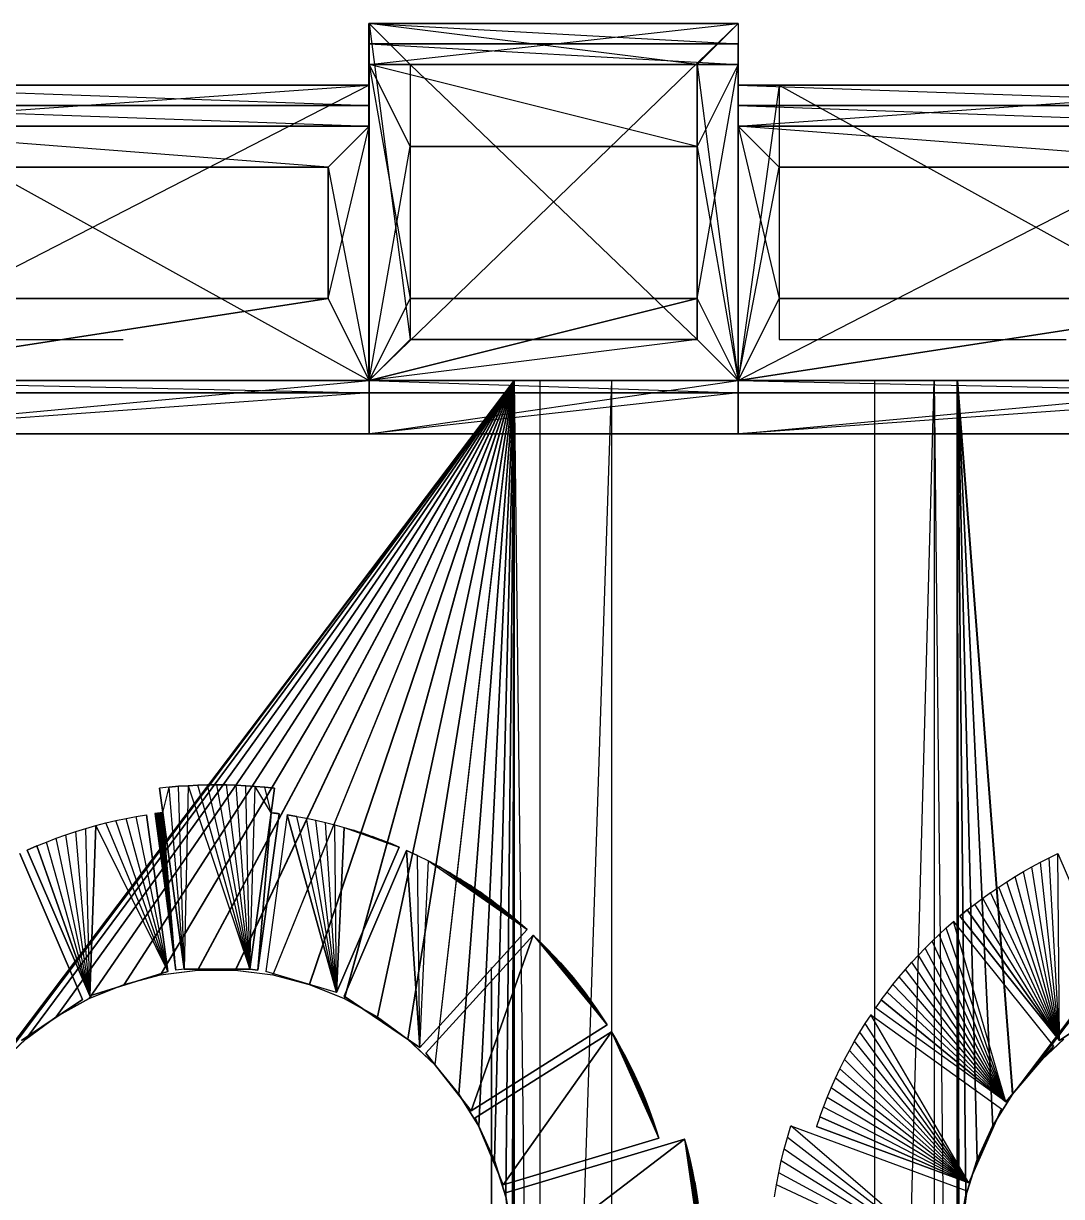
# Model space of a CAD drawing. Extents: x -41 to 47, y -35.8 to 51.3.
# Drawn here: x -3.392 to -0.862, y 44.107 to 46.965 of the extents above; entities that cross this region are included whole.
import ezdxf

# ---------------------------------------------------------------- set-up
doc = ezdxf.new("R2010")
doc.units = 0
doc.header["$MEASUREMENT"] = 0
doc.layers.add('PYDXF', color=8, linetype='CONTINUOUS')

msp = doc.modelspace()

# ---------------------------------------------------------------- linework, layer by layer
at = {"layer": 'PYDXF'}
for p, q in [((-1.6508, 46.9654), (-2.5503, 46.9654)), ((-2.5503, 46.0954), (-2.5503, 46.9654)), ((-2.5503, 46.0954), (-1.6508, 46.9654)), ((-2.5499, 46.9654), (-2.5503, 46.0954)), ((-2.5503, 46.9654), (-2.5499, 46.9654)), ((-1.6504, 46.9654), (-2.5499, 46.9654)), ((-2.5498, 46.9654), (-2.5499, 46.9154)), ((-2.5499, 46.8654), (-2.5499, 46.9654)), ((-2.5499, 46.8654), (-1.6504, 46.9654)), ((-2.5499, 46.9154), (-2.5499, 46.9654)), ((-2.5499, 46.9654), (-2.45, 46.1954)), ((-1.7504, 46.8654), (-2.5499, 46.9654)), ((-2.5499, 46.9654), (-1.6504, 46.9654)), ((-2.5499, 46.9654), (-2.5499, 46.0954)), ((-2.5499, 46.9654), (-2.45, 46.8654)), ((-1.6508, 46.9654), (-2.5499, 46.9654)), ((-2.5498, 46.9654), (-1.6503, 46.9654)), ((-2.5498, 46.9654), (-1.6503, 46.9154)), ((-1.6504, 46.9654), (-1.7504, 46.8654)), ((-1.6508, 46.9654), (-1.6508, 46.0954)), ((-1.6508, 46.9654), (-1.6504, 46.9654)), ((-1.6508, 46.9654), (-1.6504, 46.0954)), ((-1.6504, 46.9654), (-1.6504, 46.8654)), ((-1.6504, 46.9654), (-1.6504, 46.0954)), ((-1.6503, 46.9654), (-1.6503, 46.9154)), ((-2.5499, 46.9154), (-1.6503, 46.8654)), ((-2.5499, 46.9154), (-1.6503, 46.9154)), ((-2.5499, 46.9154), (-2.5499, 46.8654)), ((-1.6503, 46.9154), (-2.5498, 46.9154)), ((-1.6503, 46.8654), (-1.6503, 46.9154)), ((-2.5499, 46.8654), (-1.6504, 46.8654)), ((-1.6503, 46.8654), (-2.5499, 46.8654)), ((-2.45, 46.6654), (-2.5499, 46.8654)), ((-2.5499, 46.8654), (-2.5499, 46.0954)), ((-2.5499, 46.8654), (-2.45, 46.2954)), ((-2.5499, 46.8654), (-2.45, 46.6654)), ((-1.7504, 46.6654), (-2.5499, 46.8654)), ((-2.5499, 46.0954), (-2.5499, 46.8654)), ((-2.45, 46.8654), (-1.7504, 46.1954)), ((-2.45, 46.8654), (-1.7504, 46.8654)), ((-2.45, 46.8654), (-2.45, 46.1954)), ((-1.7504, 46.8654), (-2.45, 46.8654)), ((-1.7504, 46.1954), (-1.7504, 46.8654)), ((-1.7504, 46.8654), (-1.7504, 46.1954)), ((-1.7504, 46.8654), (-1.6504, 46.0954)), ((-1.7504, 46.2954), (-1.6504, 46.8654)), ((-1.6504, 46.8654), (-1.7503, 46.6654)), ((-1.6504, 46.8654), (-1.6504, 46.0954)), ((-1.6504, 46.0954), (-1.6504, 46.8654)), ((-2.5503, 46.8154), (-3.9496, 46.8154)), ((-3.9496, 46.0954), (-2.5503, 46.8154)), ((-2.5499, 46.8154), (-3.9492, 46.8154)), ((-3.9492, 46.7154), (-2.5499, 46.8154)), ((-2.5503, 46.8154), (-3.9492, 46.8154)), ((-3.9491, 46.8154), (-2.5498, 46.8154)), ((-3.9491, 46.8154), (-2.5498, 46.7654)), ((-3.8492, 46.8154), (-2.5499, 46.8154)), ((-3.8492, 46.8154), (-2.5499, 46.0954)), ((-2.5503, 46.8154), (-3.8492, 46.8154)), ((-2.5503, 46.8154), (-2.5503, 46.0954)), ((-2.5503, 46.8154), (-2.5499, 46.0954)), ((-2.5499, 46.8154), (-2.5503, 46.8154)), ((-2.5499, 46.8154), (-2.5499, 46.7154)), ((-2.5499, 46.0954), (-2.5499, 46.8154)), ((-2.5498, 46.8154), (-2.5498, 46.7654)), ((-0.2516, 46.8154), (-1.6508, 46.8154)), ((-1.6508, 46.0954), (-1.6508, 46.8154)), ((-1.6508, 46.0954), (-0.2516, 46.8154)), ((-1.6508, 46.8154), (-1.6504, 46.8154)), ((-1.6504, 46.8154), (-1.6508, 46.0954)), ((-0.2511, 46.8154), (-1.6504, 46.8154)), ((-1.6504, 46.7154), (-1.6504, 46.8154)), ((-1.6504, 46.7154), (-0.2511, 46.8154)), ((-1.5504, 46.8154), (-1.6504, 46.0954)), ((-1.6504, 46.8154), (-1.6504, 46.0954)), ((-1.5504, 46.8154), (-1.6504, 46.8154)), ((-0.2516, 46.8154), (-1.6504, 46.8154)), ((-1.6503, 46.7654), (-1.6504, 46.8154)), ((-1.6503, 46.8154), (-1.6503, 46.7654)), ((-1.6503, 46.8154), (-0.2511, 46.8154)), ((-1.6503, 46.8154), (-0.2511, 46.7654)), ((-1.5504, 46.8154), (-1.5504, 46.1954)), ((-1.5504, 46.8154), (-0.2511, 46.8154)), ((-1.5504, 46.8154), (-0.2511, 46.0954)), ((-0.2516, 46.8154), (-1.5504, 46.8154)), ((-3.9491, 46.7654), (-2.5499, 46.7154)), ((-3.9491, 46.7654), (-2.5498, 46.7654)), ((-2.5498, 46.7654), (-3.9491, 46.7654)), ((-2.5499, 46.7154), (-2.5499, 46.7654)), ((-1.6503, 46.7654), (-0.2511, 46.7154)), ((-1.6503, 46.7654), (-0.2511, 46.7654)), ((-1.6503, 46.7654), (-1.6503, 46.7154)), ((-0.2511, 46.7654), (-1.6503, 46.7654)), ((-3.9492, 46.7154), (-2.5499, 46.7154)), ((-2.6499, 46.6154), (-3.9492, 46.7154)), ((-2.5499, 46.7154), (-3.9491, 46.7154)), ((-2.5499, 46.7154), (-2.6499, 46.6154)), ((-2.6499, 46.2954), (-2.5499, 46.7154)), ((-2.5499, 46.7154), (-2.5499, 46.0954)), ((-2.5499, 46.0954), (-2.5499, 46.7154)), ((-0.2512, 46.7154), (-1.6504, 46.7154)), ((-1.6504, 46.7154), (-0.2512, 46.7154)), ((-1.5505, 46.6154), (-1.6504, 46.7154)), ((-1.6504, 46.7154), (-1.6504, 46.0954)), ((-1.6504, 46.7154), (-1.5505, 46.2954)), ((-1.6504, 46.7154), (-1.5505, 46.6154)), ((-0.3511, 46.6154), (-1.6504, 46.7154)), ((-1.6504, 46.0954), (-1.6504, 46.7154)), ((-2.5499, 46.0954), (-2.45, 46.6654)), ((-2.45, 46.6654), (-2.45, 46.2954)), ((-1.7504, 46.6654), (-2.45, 46.6654)), ((-2.45, 46.6654), (-1.7503, 46.6654)), ((-1.7503, 46.6654), (-1.7504, 46.2954)), ((-1.7504, 46.2954), (-1.7504, 46.6654)), ((-1.7503, 46.6654), (-1.6504, 46.0954)), ((-2.6499, 46.6154), (-3.8492, 46.6154)), ((-3.8492, 46.6154), (-2.6499, 46.6154)), ((-2.6499, 46.6154), (-2.6499, 46.2954)), ((-2.6499, 46.2954), (-2.6499, 46.6154)), ((-2.6499, 46.6154), (-2.5499, 46.0954)), ((-1.6504, 46.0954), (-1.5505, 46.6154)), ((-1.5505, 46.6154), (-1.5505, 46.2954)), ((-0.3511, 46.6154), (-1.5505, 46.6154)), ((-1.5505, 46.6154), (-0.3511, 46.6154)), ((-2.6499, 46.2954), (-3.9492, 46.0954)), ((-3.9492, 46.0954), (-2.6499, 46.2954)), ((-2.6499, 46.2954), (-3.8492, 46.2954)), ((-3.8492, 46.2954), (-2.6499, 46.2954)), ((-2.5499, 46.0954), (-2.6499, 46.2954)), ((-2.6499, 46.2954), (-2.5499, 46.0954)), ((-2.5499, 46.0954), (-1.7503, 46.2954)), ((-1.7504, 46.2954), (-2.5499, 46.0954)), ((-2.45, 46.2954), (-2.5499, 46.0954)), ((-2.5499, 46.0954), (-2.45, 46.2954)), ((-2.45, 46.2954), (-1.7504, 46.2954)), ((-1.7503, 46.2954), (-2.45, 46.2954)), ((-1.7504, 46.2954), (-1.6504, 46.0954)), ((-1.6504, 46.0954), (-0.3511, 46.2954)), ((-0.3511, 46.2954), (-1.6504, 46.0954)), ((-1.5505, 46.2954), (-1.6504, 46.0954)), ((-1.6504, 46.0954), (-1.5505, 46.2954)), ((-0.3511, 46.2954), (-1.5505, 46.2954)), ((-1.5505, 46.2954), (-0.3511, 46.2954)), ((-3.8492, 46.1954), (-3.1496, 46.1954)), ((-2.45, 46.1954), (-2.5499, 46.0954)), ((-1.7504, 46.1954), (-2.5499, 46.0954)), ((-1.7504, 46.1954), (-2.45, 46.1954)), ((-2.45, 46.1954), (-1.7504, 46.1954)), ((-1.6504, 46.0954), (-1.7504, 46.1954)), ((-1.5504, 46.1954), (-0.8508, 46.1954)), ((-3.9496, 46.0954), (-2.5503, 46.0954)), ((-3.9496, 46.0954), (-2.5499, 46.0954)), ((-2.5499, 46.0954), (-3.9492, 46.0954)), ((-3.9492, 46.0954), (-2.5499, 46.0954)), ((-3.9492, 45.9654), (-2.5499, 46.0954)), ((-3.9491, 46.0954), (-2.5498, 46.0654)), ((-3.647, 46.0954), (-2.197, 46.0954)), ((-3.6463, 46.0954), (-2.1963, 46.0954)), ((-3.6463, 46.0954), (-2.197, 46.0954)), ((-2.197, 46.0954), (-3.5119, 44.3564)), ((-3.5112, 44.3564), (-2.1963, 46.0954)), ((-2.197, 46.0954), (-3.4539, 44.4276)), ((-2.1963, 46.0954), (-3.4532, 44.4276)), ((-2.197, 46.0954), (-3.3874, 44.4909)), ((-2.1963, 46.0954), (-3.3867, 44.4909)), ((-2.197, 46.0954), (-3.3134, 44.5452)), ((-2.1963, 46.0954), (-3.3127, 44.5452)), ((-2.197, 46.0954), (-3.2331, 44.5898)), ((-2.1963, 46.0954), (-3.2324, 44.5898)), ((-2.197, 46.0954), (-3.1478, 44.6239)), ((-2.1963, 46.0954), (-3.1472, 44.6239)), ((-2.197, 46.0954), (-3.059, 44.6469)), ((-2.1963, 46.0954), (-3.0583, 44.6469)), ((-2.197, 46.0954), (-2.9679, 44.6585)), ((-2.1963, 46.0954), (-2.9672, 44.6585)), ((-2.197, 46.0954), (-2.8761, 44.6585)), ((-2.1963, 46.0954), (-2.8754, 44.6585)), ((-2.197, 46.0954), (-2.785, 44.6469)), ((-2.1963, 46.0954), (-2.7843, 44.6469)), ((-2.197, 46.0954), (-2.6961, 44.6239)), ((-2.1963, 46.0954), (-2.6955, 44.6239)), ((-2.197, 46.0954), (-2.6108, 44.5898)), ((-2.1963, 46.0954), (-2.6102, 44.5898)), ((-2.5503, 46.0954), (-1.6508, 46.0954)), ((-2.5503, 46.0954), (-2.5499, 46.0954)), ((-2.5503, 46.0954), (-1.6504, 46.0954)), ((-2.5499, 46.0954), (-2.5503, 46.0954)), ((-1.6504, 46.0954), (-2.5499, 46.0954)), ((-2.5499, 46.0954), (-2.5498, 46.0654)), ((-2.5499, 46.0954), (-2.5499, 45.9654)), ((-2.5499, 46.0954), (-1.6504, 46.0954)), ((-2.5499, 46.0954), (-1.6503, 46.0654)), ((-2.5499, 45.9654), (-1.6504, 46.0954)), ((-2.5499, 45.9654), (-2.5499, 46.0954)), ((-2.5498, 46.0654), (-2.5498, 46.0954)), ((-2.197, 46.0954), (-2.5306, 44.5452)), ((-2.1963, 46.0954), (-2.5299, 44.5452)), ((-2.197, 46.0954), (-2.4566, 44.4909)), ((-2.1963, 46.0954), (-2.4559, 44.4909)), ((-2.197, 46.0954), (-2.3901, 44.4276)), ((-2.1963, 46.0954), (-2.3894, 44.4276)), ((-2.197, 46.0954), (-2.332, 44.3564)), ((-2.1963, 46.0954), (-2.3314, 44.3564)), ((-2.197, 46.0954), (-2.2835, 44.2785)), ((-2.1963, 46.0954), (-2.2828, 44.2785)), ((-2.197, 46.0954), (-2.2452, 44.1951)), ((-2.1963, 46.0954), (-2.2445, 44.1951)), ((-2.197, 46.0954), (-2.2177, 44.1074)), ((-2.1963, 46.0954), (-2.2171, 44.1074)), ((-2.197, 46.0954), (-2.2016, 44.0171)), ((-2.1963, 46.0954), (-2.2009, 44.0171)), ((-2.197, 46.0954), (-2.197, 43.9254)), ((-2.197, 46.0954), (-2.1963, 46.0954)), ((-2.197, 46.0954), (-2.1963, 43.9254)), ((-2.1963, 46.0954), (-2.1963, 43.9254)), ((-1.1162, 46.0954), (-2.1962, 46.0954)), ((-2.1962, 46.0954), (-2.1962, 40.7954)), ((-2.1962, 46.0954), (-2.134, 46.0954)), ((-2.1962, 40.7954), (-2.1962, 46.0954)), ((-2.1962, 46.0954), (-2.134, 40.7954)), ((-1.9595, 46.0954), (-2.134, 46.0954)), ((-2.134, 46.0954), (-2.134, 40.7954)), ((-1.1162, 46.0954), (-2.134, 46.0954)), ((-1.9595, 46.0954), (-2.134, 40.7954)), ((-1.9595, 46.0954), (-1.3178, 46.0954)), ((-1.9595, 46.0954), (-1.9595, 40.7954)), ((-1.1162, 46.0954), (-1.9595, 46.0954)), ((-1.6508, 46.0954), (-0.2516, 46.0954)), ((-1.6508, 46.0954), (-1.6504, 46.0954)), ((-1.6508, 46.0954), (-0.2511, 46.0954)), ((-1.6504, 46.0954), (-1.6508, 46.0954)), ((-0.2512, 46.0954), (-1.6504, 46.0954)), ((-1.6504, 46.0954), (-1.6503, 46.0654)), ((-1.6504, 46.0954), (-1.6504, 45.9654)), ((-1.6504, 46.0954), (-0.2512, 46.0954)), ((-0.2511, 46.0954), (-1.6504, 46.0954)), ((-1.6504, 45.9654), (-0.2511, 46.0954)), ((-1.6504, 45.9654), (-1.6504, 46.0954)), ((-1.6503, 46.0654), (-1.6503, 46.0954)), ((-1.6503, 46.0954), (-0.2511, 46.0654)), ((-1.6503, 46.0954), (-0.2511, 46.0954)), ((-1.3178, 40.7954), (-1.3178, 46.0954)), ((-1.1726, 46.0954), (-1.3178, 46.0954)), ((-1.1162, 46.0954), (-1.3178, 46.0954)), ((-1.3178, 40.7954), (-1.1726, 46.0954)), ((-1.1726, 46.0954), (-1.1162, 46.0954)), ((-1.1162, 46.0954), (-1.1726, 46.0954)), ((-1.1726, 46.0954), (-1.1162, 40.7954)), ((-1.1726, 46.0954), (-1.1726, 40.7954)), ((-1.117, 43.9254), (-1.117, 46.0954)), ((-1.117, 46.0954), (0.333, 46.0954)), ((-1.117, 46.0954), (-1.1124, 44.0171)), ((-1.117, 46.0954), (-1.1163, 46.0954)), ((-1.1163, 46.0954), (-1.117, 43.9254)), ((-1.117, 46.0954), (-1.0305, 44.2785)), ((-1.117, 46.0954), (-1.0962, 44.1074)), ((-1.117, 46.0954), (-1.0688, 44.1951)), ((-0.9819, 44.3564), (-1.117, 46.0954)), ((-1.1163, 46.0954), (-1.1163, 43.9254)), ((-1.1117, 44.0171), (-1.1163, 46.0954)), ((-1.1163, 46.0954), (-1.0681, 44.1951)), ((-1.1163, 46.0954), (-1.0956, 44.1074)), ((-1.1163, 46.0954), (-0.9813, 44.3564)), ((-1.1163, 46.0954), (-1.0298, 44.2785)), ((-1.1163, 46.0954), (0.3337, 46.0954)), ((-1.1163, 46.0954), (0.333, 46.0954)), ((-1.1162, 46.0954), (-1.1162, 40.7954)), ((-1.1162, 40.7954), (-1.1162, 46.0954)), ((0.333, 46.0954), (-0.9819, 44.3564)), ((-0.9813, 44.3564), (0.3337, 46.0954)), ((0.333, 46.0954), (-0.9239, 44.4276)), ((0.3337, 46.0954), (-0.9233, 44.4276)), ((-3.9491, 46.0654), (-2.5499, 46.0654)), ((-2.5499, 46.0654), (-3.9491, 45.9654)), ((-2.5498, 46.0654), (-3.9491, 46.0654)), ((-2.5499, 45.9654), (-2.5499, 46.0654)), ((-2.5499, 46.0654), (-1.6504, 46.0654)), ((-1.6504, 46.0654), (-2.5499, 45.9654)), ((-2.5499, 46.0654), (-2.5499, 45.9654)), ((-1.6503, 46.0654), (-2.5499, 46.0654)), ((-1.6504, 45.9654), (-1.6504, 46.0654)), ((-1.6504, 46.0654), (-0.2511, 46.0654)), ((-0.2511, 46.0654), (-1.6504, 45.9654)), ((-1.6504, 46.0654), (-1.6504, 45.9654)), ((-0.2511, 46.0654), (-1.6503, 46.0654)), ((-2.5499, 45.9654), (-3.9492, 45.9654)), ((-3.9491, 45.9654), (-2.5499, 45.9654)), ((-1.6504, 45.9654), (-2.5499, 45.9654)), ((-2.5499, 45.9654), (-1.6504, 45.9654)), ((-0.2511, 45.9654), (-1.6504, 45.9654)), ((-1.6504, 45.9654), (-0.2511, 45.9654)), ((-3.0374, 45.1045), (-3.0607, 45.102)), ((-3.0526, 45.0425), (-3.0374, 45.1045)), ((-3.0142, 45.1066), (-3.0375, 45.1045)), ((-3.0374, 45.1045), (-3.0142, 45.1066)), ((-3.0009, 44.661), (-3.0374, 45.1045)), ((-3.0142, 45.1066), (-2.9908, 45.1082)), ((-2.9909, 45.1082), (-3.0142, 45.1066)), ((-3.0009, 44.661), (-3.0142, 45.1066)), ((-2.9908, 45.1082), (-3.0009, 44.661)), ((-2.9675, 45.1093), (-2.9909, 45.1082)), ((-2.9908, 45.1082), (-2.9675, 45.1093)), ((-2.9908, 45.1082), (-2.841, 44.661)), ((-2.9675, 45.1093), (-2.9441, 45.11)), ((-2.9442, 45.11), (-2.9675, 45.1093)), ((-2.841, 44.661), (-2.9675, 45.1093)), ((-2.9208, 45.1102), (-2.9442, 45.11)), ((-2.9441, 45.11), (-2.9207, 45.1102)), ((-2.841, 44.661), (-2.9441, 45.11)), ((-2.8974, 45.11), (-2.9208, 45.1102)), ((-2.9207, 45.1102), (-2.8974, 45.11)), ((-2.841, 44.661), (-2.9207, 45.1102)), ((-2.874, 45.1093), (-2.8974, 45.11)), ((-2.8974, 45.11), (-2.874, 45.1093)), ((-2.841, 44.661), (-2.8974, 45.11)), ((-2.8507, 45.1081), (-2.874, 45.1093)), ((-2.874, 45.1093), (-2.8506, 45.1081)), ((-2.841, 44.661), (-2.874, 45.1093)), ((-2.8274, 45.1065), (-2.8507, 45.1081)), ((-2.8506, 45.1081), (-2.8273, 45.1065)), ((-2.841, 44.661), (-2.8506, 45.1081)), ((-2.841, 44.661), (-2.8273, 45.1065)), ((-2.8041, 45.1044), (-2.8274, 45.1065)), ((-2.8273, 45.1065), (-2.804, 45.1044)), ((-2.7889, 45.0424), (-2.8273, 45.1065)), ((-2.7808, 45.1019), (-2.8041, 45.1044)), ((-2.804, 45.1044), (-2.7808, 45.1019)), ((-2.7889, 45.0424), (-2.804, 45.1044)), ((-3.0607, 45.1022), (-3.0607, 45.102)), ((-3.0526, 45.0425), (-3.0607, 45.102)), ((-3.0607, 45.102), (-3.0527, 45.0425)), ((-2.7808, 45.1019), (-2.7889, 45.0424)), ((-2.7889, 45.0424), (-2.7808, 45.1019)), ((-2.7808, 45.1021), (-2.7808, 45.1019)), ((-3.1917, 45.0173), (-3.167, 45.0231)), ((-3.167, 45.0231), (-3.1422, 45.0283)), ((-3.0405, 44.6555), (-3.167, 45.0231)), ((-3.1422, 45.0283), (-3.1173, 45.033)), ((-3.0405, 44.6555), (-3.1422, 45.0283)), ((-3.1173, 45.033), (-3.0923, 45.0372)), ((-3.0405, 44.6555), (-3.1173, 45.033)), ((-3.0923, 45.0374), (-3.0923, 45.0372)), ((-3.0405, 44.6555), (-3.0923, 45.0372)), ((-3.0923, 45.0372), (-3.0405, 44.6555)), ((-3.0708, 45.0403), (-3.0725, 45.04)), ((-3.0725, 45.04), (-3.0207, 44.6586)), ((-3.0692, 45.0405), (-3.0708, 45.0403)), ((-3.0708, 45.0403), (-3.0692, 45.0405)), ((-3.0207, 44.6586), (-3.0708, 45.0403)), ((-3.0675, 45.0407), (-3.0692, 45.0405)), ((-3.0692, 45.0405), (-3.0675, 45.0407)), ((-3.0207, 44.6586), (-3.0692, 45.0405)), ((-3.0659, 45.0409), (-3.0675, 45.0407)), ((-3.0675, 45.0407), (-3.0659, 45.0409)), ((-3.0207, 44.6586), (-3.0675, 45.0407)), ((-3.0642, 45.0411), (-3.0659, 45.0409)), ((-3.0659, 45.0409), (-3.0642, 45.0411)), ((-3.0207, 44.6586), (-3.0659, 45.0409)), ((-3.0626, 45.0413), (-3.0642, 45.0411)), ((-3.0642, 45.0411), (-3.0626, 45.0413)), ((-3.0207, 44.6586), (-3.0642, 45.0411)), ((-3.0626, 45.0413), (-3.0609, 45.0415)), ((-3.0609, 45.0415), (-3.0626, 45.0413)), ((-3.0207, 44.6586), (-3.0626, 45.0413)), ((-3.0593, 45.0418), (-3.0609, 45.0415)), ((-3.0609, 45.0415), (-3.0593, 45.0418)), ((-3.0207, 44.6586), (-3.0609, 45.0415)), ((-3.0593, 45.0418), (-3.0576, 45.042)), ((-3.0576, 45.042), (-3.0593, 45.0418)), ((-3.0207, 44.6586), (-3.0593, 45.0418)), ((-3.0576, 45.042), (-3.0559, 45.0422)), ((-3.056, 45.0422), (-3.0576, 45.042)), ((-3.0207, 44.6586), (-3.0576, 45.042)), ((-3.0543, 45.0424), (-3.056, 45.0422)), ((-3.0559, 45.0422), (-3.0543, 45.0424)), ((-3.0207, 44.6586), (-3.0559, 45.0422)), ((-3.0527, 45.0425), (-3.0543, 45.0424)), ((-3.0543, 45.0424), (-3.0527, 45.0425)), ((-3.0207, 44.6586), (-3.0543, 45.0424)), ((-3.0526, 45.0425), (-3.0009, 44.661)), ((-3.0009, 44.661), (-3.0526, 45.0425)), ((-3.0207, 44.6586), (-3.0526, 45.0425)), ((-2.789, 45.0424), (-2.841, 44.661)), ((-2.841, 44.661), (-2.7889, 45.0424)), ((-2.789, 45.0424), (-2.8212, 44.6585)), ((-2.8212, 44.6585), (-2.7889, 45.0424)), ((-2.8212, 44.6585), (-2.7691, 45.0399)), ((-2.7691, 45.0399), (-2.8212, 44.6585)), ((-2.7493, 45.037), (-2.8014, 44.6554)), ((-2.789, 45.0424), (-2.7691, 45.0399)), ((-2.7889, 45.0424), (-2.7873, 45.0422)), ((-2.7873, 45.0422), (-2.7856, 45.042)), ((-2.7691, 45.0399), (-2.7873, 45.0422)), ((-2.7856, 45.042), (-2.784, 45.0418)), ((-2.7691, 45.0399), (-2.7856, 45.042)), ((-2.784, 45.0418), (-2.7823, 45.0416)), ((-2.7691, 45.0399), (-2.784, 45.0418)), ((-2.7823, 45.0416), (-2.7807, 45.0414)), ((-2.7691, 45.0399), (-2.7823, 45.0416)), ((-2.7807, 45.0414), (-2.779, 45.0412)), ((-2.7691, 45.0399), (-2.7807, 45.0414)), ((-2.7691, 45.0399), (-2.779, 45.0412)), ((-2.779, 45.0412), (-2.7774, 45.041)), ((-2.7691, 45.0399), (-2.7774, 45.041)), ((-2.7774, 45.041), (-2.7757, 45.0408)), ((-2.7691, 45.0399), (-2.7757, 45.0408)), ((-2.7757, 45.0408), (-2.774, 45.0406)), ((-2.7691, 45.0399), (-2.7741, 45.0406)), ((-2.7741, 45.0406), (-2.7724, 45.0403)), ((-2.7724, 45.0403), (-2.7708, 45.0401)), ((-2.7691, 45.0399), (-2.7724, 45.0403)), ((-2.7691, 45.0399), (-2.7708, 45.0401)), ((-2.7707, 45.0401), (-2.7691, 45.0399)), ((-2.7493, 45.037), (-2.6294, 44.604)), ((-2.7493, 45.037), (-2.726, 45.0332)), ((-2.6293, 44.604), (-2.7493, 45.037)), ((-2.7259, 45.0332), (-2.7493, 45.037)), ((-2.726, 45.0332), (-2.7027, 45.0288)), ((-2.6294, 44.604), (-2.726, 45.0332)), ((-2.7027, 45.0288), (-2.6795, 45.0239)), ((-2.6294, 44.604), (-2.7027, 45.0288)), ((-2.6795, 45.0239), (-2.6564, 45.0186)), ((-2.6294, 44.604), (-2.6795, 45.0239)), ((-2.6294, 44.604), (-2.6564, 45.0186)), ((-2.6564, 45.0186), (-2.6334, 45.0128)), ((-3.2889, 44.9885), (-3.2649, 44.9965)), ((-3.2649, 44.9965), (-3.2407, 45.004)), ((-3.2308, 44.596), (-3.2649, 44.9965)), ((-3.2308, 44.596), (-3.2407, 45.004)), ((-3.2406, 45.004), (-3.2162, 45.0109)), ((-3.2308, 44.596), (-3.2163, 45.0109)), ((-3.2162, 45.0109), (-3.2308, 44.596)), ((-3.2163, 45.0109), (-3.1917, 45.0173)), ((-3.2163, 45.0109), (-3.0405, 44.6555)), ((-3.0405, 44.6555), (-3.1917, 45.0173)), ((-2.6334, 45.0128), (-2.6106, 45.0065)), ((-2.6294, 44.604), (-2.6334, 45.0128)), ((-2.6294, 44.604), (-2.6106, 45.0065)), ((-2.6106, 45.0065), (-2.6293, 44.604)), ((-2.6106, 45.0065), (-2.5879, 44.9997)), ((-2.6106, 45.0065), (-2.4768, 44.9587)), ((-2.5879, 44.9997), (-2.5653, 44.9924)), ((-2.4768, 44.9587), (-2.5879, 44.9997)), ((-2.4768, 44.9587), (-2.5653, 44.9924)), ((-2.5653, 44.9924), (-2.5429, 44.9847)), ((-3.36, 44.9612), (-3.3832, 44.951)), ((-3.3832, 44.951), (-3.36, 44.9612)), ((-3.36, 44.9612), (-3.3365, 44.9708)), ((-3.36, 44.9612), (-3.2308, 44.596)), ((-3.2308, 44.596), (-3.3599, 44.9612)), ((-3.3365, 44.9708), (-3.3128, 44.9799)), ((-3.2308, 44.596), (-3.3365, 44.9708)), ((-3.3128, 44.9799), (-3.2889, 44.9885)), ((-3.2308, 44.596), (-3.3128, 44.9799)), ((-3.2308, 44.596), (-3.2889, 44.9885)), ((-2.5429, 44.9847), (-2.5207, 44.9765)), ((-2.4768, 44.9587), (-2.5429, 44.9847)), ((-2.5207, 44.9765), (-2.4987, 44.9678)), ((-2.4768, 44.9587), (-2.5207, 44.9765)), ((-2.4768, 44.9587), (-2.4987, 44.9678)), ((-2.4986, 44.9678), (-2.4768, 44.9587)), ((-3.4013, 44.9427), (-3.2488, 44.5872)), ((-3.2488, 44.5872), (-3.4013, 44.9427)), ((-3.3833, 44.9512), (-3.3832, 44.951)), ((-3.2308, 44.596), (-3.3832, 44.951)), ((-3.3832, 44.951), (-3.2308, 44.596)), ((-2.6294, 44.604), (-2.4768, 44.9587)), ((-2.4768, 44.9587), (-2.6293, 44.604)), ((-2.4585, 44.9506), (-2.6111, 44.5957)), ((-2.6111, 44.5957), (-2.4585, 44.9506)), ((-2.4584, 44.9508), (-2.4585, 44.9506)), ((-2.4585, 44.9506), (-2.4261, 44.47)), ((-2.4585, 44.9506), (-2.4318, 44.9382)), ((-2.4261, 44.47), (-2.4585, 44.9506)), ((-2.4318, 44.9382), (-2.4585, 44.9506)), ((-2.4318, 44.9382), (-2.4055, 44.925)), ((-2.4261, 44.47), (-2.4318, 44.9382)), ((-0.9138, 44.9215), (-0.8927, 44.9323)), ((-0.8927, 44.9323), (-0.8713, 44.9427)), ((-0.8674, 44.4872), (-0.8927, 44.9323)), ((-0.8716, 44.9433), (-0.8714, 44.9427)), ((-0.8674, 44.4872), (-0.8714, 44.9427)), ((-0.8714, 44.9427), (-0.7188, 44.5872)), ((-2.4261, 44.47), (-2.4055, 44.925)), ((-2.4055, 44.925), (-2.1646, 44.7577)), ((-2.4055, 44.925), (-2.3795, 44.9112)), ((-2.3795, 44.9112), (-2.3539, 44.8967)), ((-2.1646, 44.7577), (-2.3795, 44.9112)), ((-0.9552, 44.8987), (-0.9346, 44.9103)), ((-0.9346, 44.9103), (-0.9138, 44.9215)), ((-0.8674, 44.4872), (-0.9346, 44.9103)), ((-0.8674, 44.4872), (-0.9138, 44.9215)), ((-2.1646, 44.7577), (-2.354, 44.8967)), ((-2.354, 44.8967), (-2.3287, 44.8815)), ((-2.3287, 44.8815), (-2.3039, 44.8657)), ((-2.1646, 44.7577), (-2.3287, 44.8815)), ((-0.9957, 44.874), (-0.9756, 44.8866)), ((-0.9756, 44.8866), (-0.9552, 44.8987)), ((-0.8674, 44.4872), (-0.9756, 44.8866)), ((-0.8674, 44.4872), (-0.9553, 44.8987)), ((-2.3039, 44.8657), (-2.2795, 44.8492)), ((-2.1646, 44.7577), (-2.3039, 44.8657)), ((-2.2796, 44.8492), (-2.2556, 44.8322)), ((-2.1646, 44.7577), (-2.2796, 44.8492)), ((-1.0544, 44.834), (-1.0352, 44.8478)), ((-0.8674, 44.4872), (-1.0352, 44.8478)), ((-1.0351, 44.8478), (-1.0156, 44.8611)), ((-1.0156, 44.8611), (-0.9957, 44.874)), ((-0.8674, 44.4872), (-1.0156, 44.8611)), ((-0.8674, 44.4872), (-0.9957, 44.874)), ((-2.1646, 44.7577), (-2.2556, 44.8322)), ((-2.2556, 44.8322), (-2.2321, 44.8144)), ((-1.0921, 44.8053), (-1.0734, 44.8198)), ((-1.0734, 44.8198), (-1.0544, 44.834)), ((-0.8674, 44.4872), (-1.0734, 44.8198)), ((-0.8674, 44.4872), (-1.0544, 44.834)), ((-2.1646, 44.7577), (-2.2321, 44.8144)), ((-2.2321, 44.8144), (-2.2091, 44.7961)), ((-2.2091, 44.7961), (-2.1866, 44.7772)), ((-2.1646, 44.7577), (-2.2091, 44.7961)), ((-1.1106, 44.7904), (-1.1105, 44.7903)), ((-1.0921, 44.8053), (-1.1105, 44.7903)), ((-1.1105, 44.7903), (-1.0921, 44.8053)), ((-0.8674, 44.4872), (-1.1105, 44.7903)), ((-1.1105, 44.7903), (-0.8674, 44.4872)), ((-1.0921, 44.8053), (-0.8674, 44.4872)), ((-0.8674, 44.4872), (-1.0921, 44.8053)), ((-2.1866, 44.7772), (-2.1646, 44.7577)), ((-2.1646, 44.7577), (-2.1866, 44.7772)), ((-1.161, 44.7457), (-1.1436, 44.7617)), ((-0.9978, 44.3377), (-1.1436, 44.7617)), ((-1.1435, 44.7617), (-1.1258, 44.7774)), ((-1.1262, 44.7779), (-1.1258, 44.7774)), ((-0.9978, 44.3377), (-1.1258, 44.7774)), ((-1.1258, 44.7774), (-0.8824, 44.4738)), ((-2.4261, 44.47), (-2.1646, 44.7577)), ((-2.1646, 44.7577), (-2.4261, 44.47)), ((-2.1499, 44.7441), (-2.4117, 44.4561)), ((-2.1499, 44.7441), (-2.3013, 44.3162)), ((-2.3012, 44.3162), (-2.1499, 44.7441)), ((-2.1498, 44.7442), (-2.1499, 44.7441)), ((-2.1499, 44.7441), (-1.9697, 44.5252)), ((-2.1499, 44.7441), (-2.1328, 44.7277)), ((-2.1328, 44.7277), (-2.1499, 44.7441)), ((-1.1781, 44.7293), (-1.161, 44.7457)), ((-0.9978, 44.3377), (-1.161, 44.7457)), ((-2.1328, 44.7277), (-2.1161, 44.7109)), ((-1.9697, 44.5252), (-2.1328, 44.7277)), ((-2.1161, 44.7109), (-2.0997, 44.6938)), ((-1.9697, 44.5252), (-2.1161, 44.7109)), ((-1.2113, 44.6955), (-1.1949, 44.7126)), ((-1.1949, 44.7126), (-1.1781, 44.7293)), ((-0.9978, 44.3377), (-1.1949, 44.7126)), ((-0.9978, 44.3377), (-1.1781, 44.7293)), ((-2.0997, 44.6938), (-2.0837, 44.6763)), ((-1.9697, 44.5252), (-2.0997, 44.6938)), ((-1.9697, 44.5252), (-2.0837, 44.6763)), ((-2.0837, 44.6763), (-2.0681, 44.6585)), ((-1.243, 44.6602), (-1.2273, 44.678)), ((-1.2273, 44.678), (-1.2113, 44.6955)), ((-0.9978, 44.3377), (-1.2273, 44.678)), ((-0.9978, 44.3377), (-1.2113, 44.6955)), ((-3.2308, 44.596), (-3.0405, 44.6555)), ((-3.0405, 44.6555), (-3.2308, 44.596)), ((-3.1478, 44.6239), (-3.059, 44.6469)), ((-3.1478, 44.6239), (-3.0583, 44.6469)), ((-3.1472, 44.6239), (-3.0583, 44.6469)), ((-3.059, 44.6469), (-2.9679, 44.6585)), ((-3.059, 44.6469), (-2.9672, 44.6585)), ((-3.0583, 44.6469), (-3.059, 44.6469)), ((-3.0583, 44.6469), (-2.9672, 44.6585)), ((-3.0009, 44.661), (-3.0208, 44.6586)), ((-2.841, 44.661), (-3.0009, 44.661)), ((-3.0009, 44.661), (-2.841, 44.661)), ((-2.9679, 44.6585), (-2.8761, 44.6585)), ((-2.9679, 44.6585), (-2.8754, 44.6585)), ((-2.9672, 44.6585), (-2.9679, 44.6585)), ((-2.9672, 44.6585), (-2.8754, 44.6585)), ((-2.8761, 44.6585), (-2.785, 44.6469)), ((-2.8761, 44.6585), (-2.7843, 44.6469)), ((-2.8754, 44.6585), (-2.8761, 44.6585)), ((-2.8754, 44.6585), (-2.7843, 44.6469)), ((-2.8212, 44.6585), (-2.841, 44.661)), ((-2.841, 44.661), (-2.8212, 44.6585)), ((-2.6294, 44.604), (-2.8014, 44.6554)), ((-2.785, 44.6469), (-2.6961, 44.6239)), ((-2.785, 44.6469), (-2.6955, 44.6239)), ((-2.7843, 44.6469), (-2.785, 44.6469)), ((-2.7843, 44.6469), (-2.6955, 44.6239)), ((-2.2515, 44.6388), (-2.2515, 44.6654)), ((-1.9697, 44.5252), (-2.0681, 44.6585)), ((-2.0681, 44.6585), (-2.0529, 44.6404)), ((-1.2582, 44.6421), (-1.243, 44.6602)), ((-0.9978, 44.3377), (-1.243, 44.6602)), ((-3.2331, 44.5898), (-3.1478, 44.6239)), ((-3.2331, 44.5898), (-3.1472, 44.6239)), ((-3.2324, 44.5898), (-3.1472, 44.6239)), ((-3.1472, 44.6239), (-3.1478, 44.6239)), ((-2.6961, 44.6239), (-2.6108, 44.5898)), ((-2.6955, 44.6239), (-2.6961, 44.6239)), ((-2.6961, 44.6239), (-2.6102, 44.5898)), ((-2.6955, 44.6239), (-2.6102, 44.5898)), ((-2.2516, 44.5354), (-2.2516, 44.6388)), ((-2.2515, 44.6388), (-2.2515, 44.5454)), ((-1.9697, 44.5252), (-2.0529, 44.6404)), ((-2.0528, 44.6404), (-2.038, 44.6219)), ((-2.038, 44.6219), (-2.0235, 44.6031)), ((-1.9697, 44.5252), (-2.038, 44.6219)), ((-1.2877, 44.605), (-1.2732, 44.6237)), ((-1.2732, 44.6237), (-1.2583, 44.6421)), ((-0.9978, 44.3377), (-1.2732, 44.6237)), ((-0.9978, 44.3377), (-1.2583, 44.6421)), ((-3.3134, 44.5452), (-3.2331, 44.5898)), ((-3.3134, 44.5452), (-3.2324, 44.5898)), ((-3.3127, 44.5452), (-3.2324, 44.5898)), ((-3.2324, 44.5898), (-3.2331, 44.5898)), ((-2.4261, 44.47), (-2.6111, 44.5957)), ((-2.6111, 44.5957), (-2.4261, 44.47)), ((-2.6108, 44.5898), (-2.5306, 44.5452)), ((-2.6102, 44.5898), (-2.6108, 44.5898)), ((-2.6108, 44.5898), (-2.5299, 44.5452)), ((-2.6102, 44.5898), (-2.5299, 44.5452)), ((-2.0235, 44.6031), (-2.0094, 44.5841)), ((-1.9697, 44.5252), (-2.0235, 44.6031)), ((-1.3018, 44.586), (-1.2877, 44.605)), ((-0.9978, 44.3377), (-1.2877, 44.605)), ((-3.3974, 44.4872), (-3.2488, 44.5872)), ((-3.2488, 44.5872), (-3.3974, 44.4872)), ((-2.0094, 44.5841), (-1.9958, 44.5647)), ((-1.9697, 44.5252), (-2.0094, 44.5841)), ((-1.9958, 44.5647), (-1.9825, 44.5451)), ((-1.9697, 44.5252), (-1.9958, 44.5647)), ((-1.3156, 44.5668), (-1.3155, 44.5667)), ((-1.3018, 44.586), (-1.3155, 44.5667)), ((-0.9978, 44.3377), (-1.3155, 44.5667)), ((-1.3018, 44.586), (-0.9978, 44.3377)), ((-0.9978, 44.3377), (-1.3018, 44.586)), ((-0.8674, 44.4872), (-0.7188, 44.5872)), ((-0.7188, 44.5872), (-0.8674, 44.4872)), ((-3.3874, 44.4909), (-3.3134, 44.5452)), ((-3.3874, 44.4909), (-3.3127, 44.5452)), ((-3.3867, 44.4909), (-3.3127, 44.5452)), ((-3.3127, 44.5452), (-3.3134, 44.5452)), ((-2.5306, 44.5452), (-2.4566, 44.4909)), ((-2.5299, 44.5452), (-2.5306, 44.5452)), ((-2.5306, 44.5452), (-2.4559, 44.4909)), ((-2.5299, 44.5452), (-2.4559, 44.4909)), ((-2.2516, 44.5086), (-2.2516, 44.5354)), ((-2.2515, 44.5138), (-2.2515, 44.5454)), ((-1.9825, 44.5451), (-1.9697, 44.5252)), ((-1.9697, 44.5252), (-1.9825, 44.5451)), ((-1.3406, 44.5289), (-1.3267, 44.5501)), ((-1.3273, 44.5505), (-1.3267, 44.5501)), ((-1.0883, 44.1402), (-1.3268, 44.5501)), ((-1.3268, 44.5501), (-1.0085, 44.3208)), ((-2.3013, 44.3162), (-1.9697, 44.5252)), ((-1.9697, 44.5252), (-2.3013, 44.3162)), ((-1.9592, 44.5082), (-2.2911, 44.2989)), ((-2.2911, 44.2989), (-1.9592, 44.5082)), ((-2.2516, 44.5138), (-2.2516, 44.5086)), ((-2.2516, 44.2537), (-2.2516, 44.5086)), ((-2.2516, 44.5086), (-2.2516, 44.4706)), ((-2.2515, 44.4706), (-2.2515, 44.5138)), ((-1.9592, 44.5082), (-2.2229, 44.1352)), ((-2.2229, 44.1352), (-1.9591, 44.5082)), ((-1.959, 44.5083), (-1.9592, 44.5082)), ((-1.9592, 44.5082), (-1.844, 44.2491)), ((-1.9592, 44.5082), (-1.9471, 44.4878)), ((-1.9471, 44.4878), (-1.9591, 44.5082)), ((-1.3668, 44.4855), (-1.354, 44.5073)), ((-1.354, 44.5073), (-1.3406, 44.5289)), ((-1.0883, 44.1402), (-1.354, 44.5073)), ((-1.0883, 44.1402), (-1.3406, 44.5289)), ((-3.4539, 44.4276), (-3.3874, 44.4909)), ((-3.4539, 44.4276), (-3.3867, 44.4909)), ((-3.4532, 44.4276), (-3.3867, 44.4909)), ((-3.3867, 44.4909), (-3.3874, 44.4909)), ((-2.4566, 44.4909), (-2.3901, 44.4276)), ((-2.4566, 44.4909), (-2.3894, 44.4276)), ((-2.4559, 44.4909), (-2.4566, 44.4909)), ((-2.4559, 44.4909), (-2.3894, 44.4276)), ((-1.9471, 44.4878), (-1.9355, 44.4672)), ((-1.844, 44.2491), (-1.9471, 44.4878)), ((-1.3792, 44.4633), (-1.3668, 44.4855)), ((-1.0883, 44.1402), (-1.3668, 44.4855)), ((-0.9239, 44.4276), (-0.8574, 44.4909)), ((-0.9239, 44.4276), (-0.8567, 44.4909)), ((-0.9233, 44.4276), (-0.8567, 44.4909)), ((-2.3013, 44.3162), (-2.4117, 44.4561)), ((-2.4117, 44.4561), (-2.3012, 44.3162)), ((-2.2516, 44.4706), (-2.2516, 44.2125)), ((-2.2515, 44.2057), (-2.2515, 44.4706)), ((-1.9355, 44.4672), (-1.9243, 44.4463)), ((-1.844, 44.2491), (-1.9355, 44.4672)), ((-1.3911, 44.4409), (-1.3792, 44.4633)), ((-1.0883, 44.1402), (-1.3792, 44.4633)), ((-0.9978, 44.3377), (-0.8824, 44.4738)), ((-0.8824, 44.4738), (-0.9978, 44.3377)), ((-2.3901, 44.4276), (-2.332, 44.3564)), ((-2.3894, 44.4276), (-2.3901, 44.4276)), ((-2.3894, 44.4276), (-2.3314, 44.3564)), ((-2.3894, 44.4276), (-2.332, 44.3564)), ((-1.9243, 44.4463), (-1.9135, 44.4252)), ((-1.844, 44.2491), (-1.9243, 44.4463)), ((-1.844, 44.2491), (-1.9135, 44.4252)), ((-1.9135, 44.4252), (-1.9032, 44.4038)), ((-1.4133, 44.3953), (-1.4025, 44.4183)), ((-1.0883, 44.1402), (-1.4025, 44.4183)), ((-1.4024, 44.4183), (-1.3911, 44.4409)), ((-1.0883, 44.1402), (-1.3911, 44.4409)), ((-0.9819, 44.3564), (-0.9239, 44.4276)), ((-0.9813, 44.3564), (-0.9233, 44.4276)), ((-0.9813, 44.3564), (-0.9239, 44.4276)), ((-0.9239, 44.4276), (-0.9233, 44.4276)), ((-1.844, 44.2491), (-1.9032, 44.4038)), ((-1.9032, 44.4038), (-1.8934, 44.3823)), ((-1.4236, 44.3722), (-1.4133, 44.3953)), ((-1.0883, 44.1402), (-1.4133, 44.3953)), ((-1.8934, 44.3823), (-1.884, 44.3605)), ((-1.844, 44.2491), (-1.8934, 44.3823)), ((-1.4335, 44.3488), (-1.4237, 44.3722)), ((-1.0883, 44.1402), (-1.4237, 44.3722)), ((-2.332, 44.3564), (-2.2835, 44.2785)), ((-2.332, 44.3564), (-2.3314, 44.3564)), ((-2.3314, 44.3564), (-2.2828, 44.2785)), ((-2.3314, 44.3564), (-2.2835, 44.2785)), ((-1.884, 44.3605), (-1.875, 44.3386)), ((-1.844, 44.2491), (-1.884, 44.3605)), ((-1.875, 44.3386), (-1.8666, 44.3165)), ((-1.844, 44.2491), (-1.875, 44.3386)), ((-1.4427, 44.3252), (-1.4335, 44.3488)), ((-1.0883, 44.1402), (-1.4335, 44.3488)), ((-1.0305, 44.2785), (-0.9819, 44.3564)), ((-1.0298, 44.2785), (-0.9813, 44.3564)), ((-1.0298, 44.2785), (-0.9819, 44.3564)), ((-0.9819, 44.3564), (-0.9813, 44.3564)), ((-1.8666, 44.3165), (-1.8586, 44.2942)), ((-1.844, 44.2491), (-1.8666, 44.3165)), ((-1.4515, 44.3014), (-1.4427, 44.3252)), ((-1.0883, 44.1402), (-1.4427, 44.3252)), ((-1.0883, 44.1402), (-1.0085, 44.3208)), ((-1.0085, 44.3208), (-1.0882, 44.1402)), ((-2.2229, 44.1352), (-2.2911, 44.2989)), ((-2.2911, 44.2989), (-2.2229, 44.1352)), ((-2.2835, 44.2785), (-2.2452, 44.1951)), ((-2.2835, 44.2785), (-2.2828, 44.2785)), ((-2.2828, 44.2785), (-2.2445, 44.1951)), ((-2.2828, 44.2785), (-2.2452, 44.1951)), ((-1.8586, 44.2942), (-1.851, 44.2717)), ((-1.844, 44.2491), (-1.8586, 44.2942)), ((-1.5306, 44.2509), (-1.5221, 44.2792)), ((-1.1163, 43.9302), (-1.5221, 44.2792)), ((-1.5221, 44.2792), (-1.0935, 44.1208)), ((-1.4604, 44.2777), (-1.4597, 44.2774)), ((-1.4515, 44.3014), (-1.4597, 44.2774)), ((-1.0883, 44.1402), (-1.4597, 44.2774)), ((-1.4597, 44.2774), (-1.0882, 44.1402)), ((-1.4515, 44.3014), (-1.0883, 44.1402)), ((-1.0882, 44.1402), (-1.4515, 44.3014)), ((-1.0688, 44.1951), (-1.0305, 44.2785)), ((-1.0681, 44.1951), (-1.0298, 44.2785)), ((-1.0681, 44.1951), (-1.0305, 44.2785)), ((-1.0298, 44.2785), (-1.0305, 44.2785)), ((-2.2516, 44.2125), (-2.2516, 44.2537)), ((-2.2229, 44.1352), (-1.844, 44.2491)), ((-1.844, 44.2491), (-2.2229, 44.1352)), ((-1.7809, 44.2471), (-2.2178, 44.1159)), ((-2.2178, 44.1159), (-1.7809, 44.2471)), ((-1.7809, 44.2471), (-2.1963, 43.9302)), ((-2.1963, 43.9302), (-1.7809, 44.2471)), ((-1.851, 44.2717), (-1.844, 44.2491)), ((-1.844, 44.2491), (-1.851, 44.2717)), ((-1.7809, 44.2471), (-1.7364, 43.9302)), ((-1.7809, 44.2471), (-1.774, 44.2213)), ((-1.7739, 44.2213), (-1.7809, 44.2471)), ((-1.5383, 44.2224), (-1.5306, 44.2509)), ((-1.1163, 43.9302), (-1.5306, 44.2509)), ((-1.774, 44.2213), (-1.7676, 44.1953)), ((-1.7364, 43.9302), (-1.774, 44.2213)), ((-1.5454, 44.1937), (-1.5383, 44.2224)), ((-1.1163, 43.9302), (-1.5384, 44.2224)), ((-2.2516, 44.1855), (-2.2516, 44.2125)), ((-2.2516, 44.2125), (-2.2516, 44.2057)), ((-2.2516, 44.1922), (-2.2516, 44.1855)), ((-2.2515, 44.2057), (-2.2515, 44.1922)), ((-2.2515, 44.0154), (-2.2515, 44.1922)), ((-2.2452, 44.1951), (-2.2177, 44.1074)), ((-2.2452, 44.1951), (-2.2445, 44.1951)), ((-2.2445, 44.1951), (-2.2171, 44.1074)), ((-2.2445, 44.1951), (-2.2177, 44.1074)), ((-1.7676, 44.1953), (-1.7618, 44.1692)), ((-1.7364, 43.9302), (-1.7676, 44.1953)), ((-1.5517, 44.1648), (-1.5454, 44.1937)), ((-1.1163, 43.9302), (-1.5454, 44.1937)), ((-1.0962, 44.1074), (-1.0688, 44.1951)), ((-1.0956, 44.1074), (-1.0681, 44.1951)), ((-1.0956, 44.1074), (-1.0688, 44.1951)), ((-1.0681, 44.1951), (-1.0688, 44.1951)), ((-2.2516, 44.0254), (-2.2516, 44.1855)), ((-2.2516, 44.1855), (-2.2516, 44.0254)), ((-1.7618, 44.1692), (-1.7566, 44.143)), ((-1.7364, 43.9302), (-1.7618, 44.1692)), ((-1.5573, 44.1359), (-1.5517, 44.1648)), ((-1.1163, 43.9302), (-1.5517, 44.1648)), ((-1.7364, 43.9302), (-1.7566, 44.143)), ((-1.7565, 44.143), (-1.7519, 44.1166)), ((-1.5622, 44.1067), (-1.5573, 44.1359)), ((-1.1163, 43.9302), (-1.5573, 44.1359)), ((-2.1963, 43.9302), (-2.2178, 44.1159)), ((-2.2178, 44.1159), (-2.1963, 43.9302)), ((-2.2177, 44.1074), (-2.2016, 44.0171)), ((-2.2177, 44.1074), (-2.2171, 44.1074)), ((-2.2171, 44.1074), (-2.2009, 44.0171)), ((-2.2171, 44.1074), (-2.2016, 44.0171)), ((-1.7364, 43.9302), (-1.7519, 44.1166)), ((-1.7519, 44.1166), (-1.7479, 44.0902)), ((-1.1163, 43.9302), (-1.0935, 44.1208)), ((-1.0935, 44.1208), (-1.1162, 43.9302)), ((-1.1124, 44.0171), (-1.0962, 44.1074)), ((-1.1117, 44.0171), (-1.0956, 44.1074)), ((-1.1117, 44.0171), (-1.0962, 44.1074)), ((-1.0962, 44.1074), (-1.0956, 44.1074))]:
    msp.add_line(p, q, dxfattribs=at)

doc.saveas('drawing.dxf')
